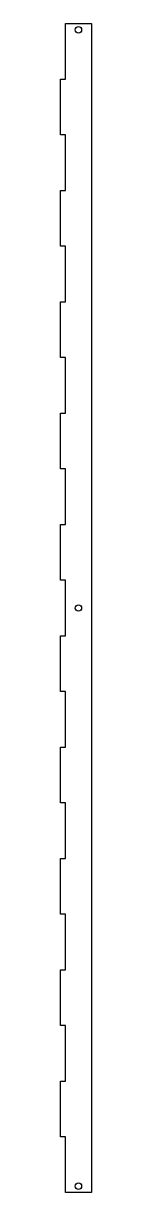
# Model space of a CAD drawing. Header units: millimetres. Extents: x -3 to 16, y 0 to 724.
import ezdxf

# ---------------------------------------------------------------- set-up
doc = ezdxf.new("R2010")
doc.units = ezdxf.units.MM
doc.layers.get('0').update_dxf_attribs({"linetype": 'CONTINUOUS'})

msp = doc.modelspace()

# ---------------------------------------------------------------- linework, layer by layer
msp.add_lwpolyline([(0, 0), (0, 34.48), (-3, 34.48), (-3, 68.95), (0, 68.95), (0, 103.43), (-3, 103.43), (-3, 137.9), (0, 137.9), (0, 172.38), (-3, 172.38), (-3, 206.86), (0, 206.86), (0, 241.33), (-3, 241.33), (-3, 275.81), (0, 275.81), (0, 310.29), (-3, 310.29), (-3, 344.76), (0, 344.76), (0, 379.24), (-3, 379.24), (-3, 413.71), (0, 413.71), (0, 448.19), (-3, 448.19), (-3, 482.67), (0, 482.67), (0, 517.14), (-3, 517.14), (-3, 551.62), (0, 551.62), (0, 586.1), (-3, 586.1), (-3, 620.57), (0, 620.57), (0, 655.05), (-3, 655.05), (-3, 689.52), (0, 689.52), (0, 724), (16, 724), (16, 0)], close=True)
for centre in [(8, 720), (8, 362), (8, 4)]:
    msp.add_circle(centre, 2)

doc.saveas('drawing.dxf')
